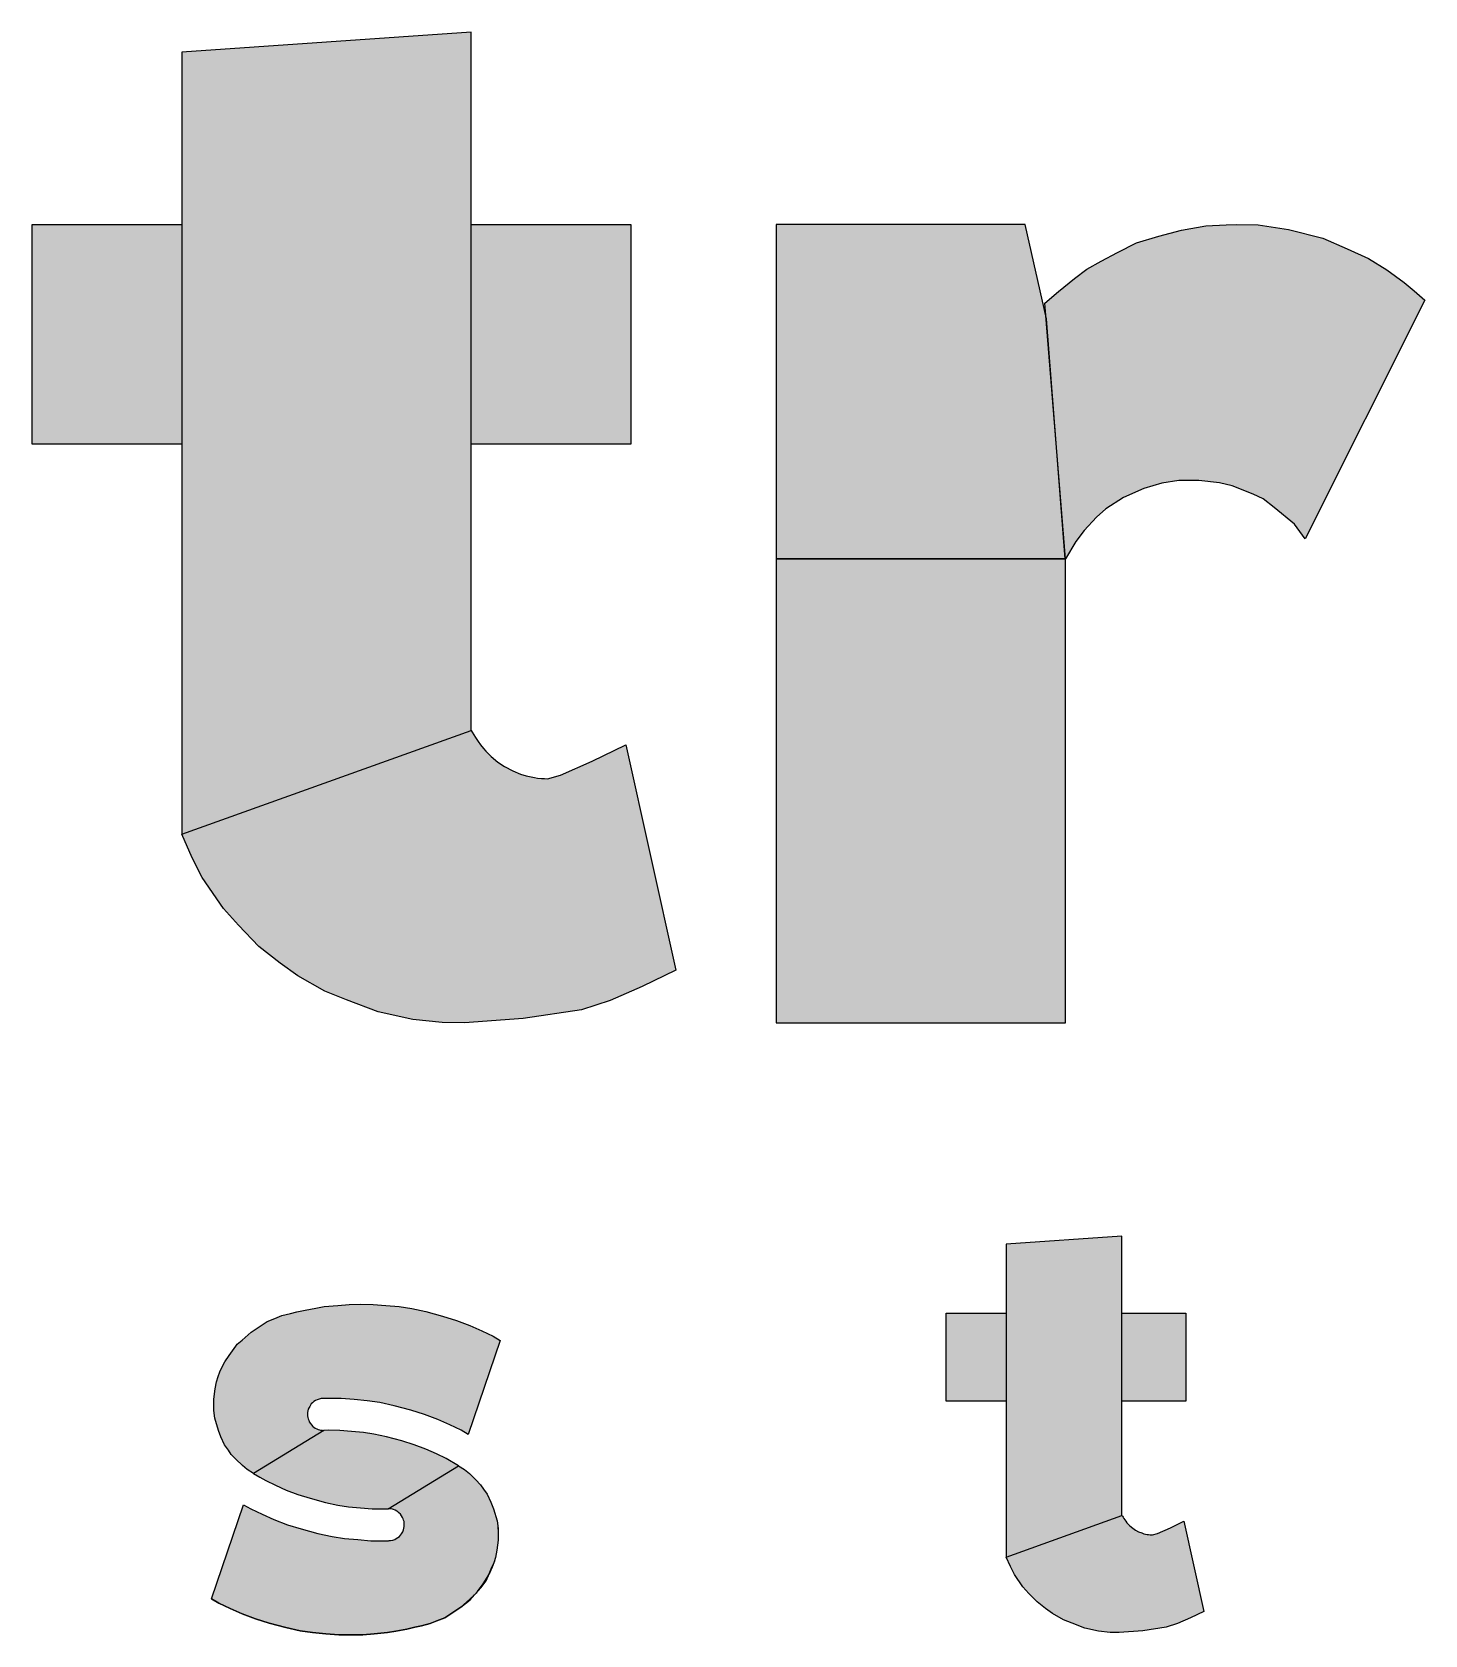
# Model space of a CAD drawing. Extents: x -1789 to 4156, y -3064 to 1391.
# Drawn here: x 3917.26 to 3959.13, y -2676.36 to -2628.17 of the extents above; entities that cross this region are included whole.
import ezdxf

# ---------------------------------------------------------------- set-up
doc = ezdxf.new("R2010")
doc.units = 0
doc.layers.add('15', color=8, linetype='CONTINUOUS')
doc.layers.add('16', color=10, linetype='CONTINUOUS')

msp = doc.modelspace()

# ---------------------------------------------------------------- linework, layer by layer
at = {"layer": '15', "linetype": 'Continuous'}
for points in [[(3950.025, -2664.37145), (3946.545, -2664.61145), (3946.545, -2674.0195), (3950.025, -2672.77145), (3950.025, -2664.37145)], [(3923.91895, -2671.5017), (3923.7319, -2671.38855), (3923.5869, -2671.27005), (3923.39275, -2671.0759), (3923.2499, -2670.933), (3923.16655, -2670.8008), (3923.05195, -2670.6451), (3922.93975, -2670.40855), (3922.86695, -2670.2114), (3922.75785, -2669.84295), (3922.7245, -2669.61245), (3922.7245, -2669.26975), (3922.76655, -2668.96285), (3922.8066, -2668.7493), (3922.85665, -2668.58585), (3922.90495, -2668.45245), (3922.97535, -2668.295), (3923.0603, -2668.1479), (3923.1848, -2667.95495), (3923.33515, -2667.75215), (3923.38835, -2667.67725), (3923.43375, -2667.6189), (3923.579, -2667.4938), (3923.84565, -2667.2573), (3924.33035, -2666.9312), (3924.56465, -2666.84125), (3924.7699, -2666.75965), (3925.02825, -2666.69505), (3925.22535, -2666.6485), (3925.47225, -2666.5917), (3925.7965, -2666.5335), (3926.0495, -2666.4892), (3926.4532, -2666.45285), (3926.79225, -2666.42325), (3927.1363, -2666.41725), (3927.51485, -2666.42055), (3927.90235, -2666.45285), (3928.30115, -2666.48845), (3928.67505, -2666.54485), (3929.1053, -2666.63855), (3929.60585, -2666.7758), (3930.01755, -2666.90125), (3930.42175, -2667.05685), (3930.77975, -2667.21425), (3931.1196, -2667.37725), (3931.33495, -2667.50265), (3930.37495, -2670.33255), (3930.1596, -2670.20715), (3929.81975, -2670.04415), (3929.46175, -2669.88675), (3929.05755, -2669.73115), (3928.64585, -2669.6057), (3928.1453, -2669.46845), (3927.71505, -2669.37475), (3927.34115, -2669.31835), (3926.94235, -2669.28275), (3926.55485, -2669.25045), (3926.1763, -2669.24715), (3926.02295, -2669.24985), (3925.99915, -2669.25235), (3925.95635, -2669.25235), (3925.891, -2669.26905), (3925.82925, -2669.2901), (3925.785, -2669.31405), (3925.73575, -2669.34475), (3925.69155, -2669.37895), (3925.6553, -2669.4152), (3925.63015, -2669.4558), (3925.6089, -2669.49155), (3925.59155, -2669.5205), (3925.5687, -2669.57495), (3925.55555, -2669.6259), (3925.54375, -2669.67435), (3925.54375, -2669.72865), (3925.54375, -2669.7734), (3925.55175, -2669.8237), (3925.56505, -2669.86625), (3925.5796, -2669.904), (3925.5963, -2669.9512), (3925.6297, -2669.99985), (3925.6598, -2670.04525), (3925.70445, -2670.0899), (3925.73435, -2670.11395), (3925.7725, -2670.14125), (3925.8227, -2670.16635), (3925.86745, -2670.186), (3925.9018, -2670.1969), (3925.93735, -2670.20675), (3925.9982, -2670.20675), (3926.03145, -2670.20985), (3923.91895, -2671.5017)], [(3944.745, -2666.68715), (3946.545, -2666.68715), (3946.545, -2669.32715), (3944.745, -2669.32715), (3944.745, -2666.68715)], [(3950.025, -2666.68715), (3951.945, -2666.68715), (3951.945, -2669.32715), (3950.025, -2669.32715), (3950.025, -2666.68715)], [(3930.07895, -2671.27535), (3929.70975, -2671.0561), (3929.41885, -2670.9166), (3929.09595, -2670.7746), (3928.7448, -2670.63945), (3928.3789, -2670.52795), (3927.91605, -2670.401), (3927.54115, -2670.31935), (3927.2268, -2670.27195), (3926.86265, -2670.23945), (3926.51075, -2670.2101), (3926.18045, -2670.20725), (3926.03145, -2670.20985), (3923.91895, -2671.5017), (3924.106, -2671.6149), (3924.28815, -2671.72095), (3924.579, -2671.86045), (3924.90195, -2672.00245), (3925.25305, -2672.1376), (3925.61895, -2672.2491), (3926.08185, -2672.37605), (3926.45675, -2672.4577), (3926.7711, -2672.5051), (3927.13525, -2672.5376), (3927.48715, -2672.56695), (3927.81745, -2672.5698), (3927.96645, -2672.5672), (3930.07895, -2671.27535)], [(3930.07895, -2671.27535), (3930.266, -2671.38855), (3930.411, -2671.507), (3930.60515, -2671.70115), (3930.748, -2671.84405), (3930.8313, -2671.97625), (3930.94595, -2672.13195), (3931.05815, -2672.3685), (3931.13095, -2672.56565), (3931.24, -2672.9341), (3931.2734, -2673.1646), (3931.2734, -2673.5073), (3931.2313, -2673.8142), (3931.19125, -2674.02775), (3931.14125, -2674.1912), (3931.09295, -2674.32465), (3931.0225, -2674.48205), (3930.93755, -2674.62915), (3930.8131, -2674.8221), (3930.6627, -2675.0249), (3930.60955, -2675.0998), (3930.5641, -2675.15815), (3930.41885, -2675.28325), (3930.15225, -2675.51975), (3929.6675, -2675.84585), (3929.4332, -2675.9358), (3929.228, -2676.0174), (3928.96965, -2676.082), (3928.77255, -2676.12855), (3928.5256, -2676.18535), (3928.2014, -2676.24355), (3927.94835, -2676.28785), (3927.5447, -2676.3242), (3927.2056, -2676.3538), (3926.8616, -2676.3598), (3926.48305, -2676.3565), (3926.09555, -2676.3242), (3925.69675, -2676.2886), (3925.3228, -2676.2322), (3924.8926, -2676.1385), (3924.39205, -2676.00125), (3923.9803, -2675.8758), (3923.5761, -2675.7202), (3923.2181, -2675.5628), (3922.8783, -2675.3998), (3922.66295, -2675.2744), (3923.62295, -2672.4445), (3923.8383, -2672.5699), (3924.1781, -2672.7329), (3924.5361, -2672.8903), (3924.9403, -2673.0459), (3925.35205, -2673.17135), (3925.8526, -2673.3086), (3926.2828, -2673.4023), (3926.65675, -2673.4587), (3927.05555, -2673.4943), (3927.44305, -2673.5266), (3927.8216, -2673.5299), (3927.97495, -2673.5272), (3927.9987, -2673.5247), (3928.04155, -2673.5247), (3928.1069, -2673.508), (3928.1686, -2673.48695), (3928.2129, -2673.463), (3928.2621, -2673.4323), (3928.30635, -2673.3981), (3928.3426, -2673.36185), (3928.3677, -2673.32125), (3928.38895, -2673.2855), (3928.40635, -2673.25655), (3928.42915, -2673.2021), (3928.44235, -2673.15115), (3928.4541, -2673.1027), (3928.4541, -2673.0484), (3928.4541, -2673.00365), (3928.4461, -2672.95335), (3928.4328, -2672.9108), (3928.4183, -2672.87305), (3928.4016, -2672.82585), (3928.3682, -2672.7772), (3928.33805, -2672.7318), (3928.2934, -2672.68715), (3928.26355, -2672.6631), (3928.22535, -2672.6358), (3928.17515, -2672.6107), (3928.13045, -2672.5911), (3928.0961, -2672.58015), (3928.06055, -2672.5703), (3927.99965, -2672.5703), (3927.96645, -2672.5672), (3930.07895, -2671.27535)], [(3950.025, -2672.77145), (3950.03545, -2672.78935), (3950.05815, -2672.82215), (3950.07825, -2672.8571), (3950.10685, -2672.90235), (3950.1356, -2672.94195), (3950.171, -2672.9864), (3950.2, -2673.0209), (3950.26465, -2673.0842), (3950.34605, -2673.15245), (3950.42655, -2673.20475), (3950.52375, -2673.25635), (3950.61885, -2673.29415), (3950.6852, -2673.3155), (3950.78605, -2673.3366), (3950.82345, -2673.34215), (3950.87015, -2673.3473), (3950.9051, -2673.3495), (3950.9429, -2673.35055), (3951.09725, -2673.30915), (3951.47915, -2673.13795), (3951.885, -2672.9428), (3952.485, -2675.65355), (3952.07915, -2675.8487), (3951.69725, -2676.01985), (3951.3506, -2676.13025), (3950.64835, -2676.2359), (3949.9446, -2676.28715), (3949.67375, -2676.283), (3949.32135, -2676.2448), (3948.9069, -2676.1529), (3948.52675, -2676.0098), (3948.2631, -2675.90465), (3947.93935, -2675.7195), (3947.7279, -2675.56905), (3947.47165, -2675.36835), (3947.22875, -2675.11035), (3947.04795, -2674.91075), (3946.79185, -2674.5379), (3946.67035, -2674.3015), (3946.545, -2674.0195), (3950.025, -2672.77145)], [(3922.66295, -2675.2744), (3922.8783, -2675.3998), (3923.2181, -2675.5628), (3923.5761, -2675.7202), (3923.9803, -2675.8758), (3924.39205, -2676.00125), (3924.8926, -2676.1385), (3925.3228, -2676.2322), (3925.69675, -2676.2886), (3926.09555, -2676.3242), (3926.48305, -2676.3565), (3926.8616, -2676.3598), (3927.2056, -2676.3538), (3927.5447, -2676.3242), (3927.94835, -2676.28785), (3928.2014, -2676.24355), (3928.5256, -2676.18535), (3928.77255, -2676.12855), (3928.96965, -2676.082), (3929.228, -2676.0174), (3929.4332, -2675.9358), (3929.6675, -2675.84585), (3930.15225, -2675.51975), (3930.4298, -2675.30495), (3930.5641, -2675.15815), (3930.76035, -2674.9299), (3930.90985, -2674.7366), (3930.98375, -2674.57505), (3931.0822, -2674.32235), (3931.18295, -2674.1245)]]:
    msp.add_lwpolyline(points, dxfattribs=at)
for points in [[(3950.025, -2664.37145), (3946.545, -2664.61145), (3946.545, -2674.0195)], [(3950.025, -2664.37145), (3946.545, -2674.0195), (3950.025, -2672.77145)], [(3950.025, -2664.37145), (3950.025, -2672.77145), (3950.025, -2664.37145)], [(3925.55175, -2669.8237), (3924.33035, -2666.9312), (3924.56465, -2666.84125)], [(3925.55175, -2669.8237), (3924.56465, -2666.84125), (3924.7699, -2666.75965)], [(3925.55175, -2669.8237), (3925.55175, -2669.8237), (3924.56465, -2666.84125)], [(3925.55175, -2669.8237), (3924.7699, -2666.75965), (3925.02825, -2666.69505)], [(3925.54375, -2669.72865), (3925.02825, -2666.69505), (3925.22535, -2666.6485)], [(3925.54375, -2669.72865), (3925.55175, -2669.8237), (3925.02825, -2666.69505)], [(3925.54375, -2669.72865), (3925.22535, -2666.6485), (3925.47225, -2666.5917)], [(3925.7965, -2666.5335), (3925.55555, -2669.6259), (3925.47225, -2666.5917)], [(3925.54375, -2669.72865), (3925.47225, -2666.5917), (3925.55555, -2669.6259)], [(3925.7965, -2666.5335), (3925.5687, -2669.57495), (3925.55555, -2669.6259)], [(3925.7965, -2666.5335), (3925.55555, -2669.6259), (3925.55555, -2669.6259)], [(3925.7965, -2666.5335), (3925.6089, -2669.49155), (3925.5687, -2669.57495)], [(3925.7965, -2666.5335), (3925.63015, -2669.4558), (3925.6089, -2669.49155)], [(3925.7965, -2666.5335), (3925.6553, -2669.4152), (3925.63015, -2669.4558)], [(3925.7965, -2666.5335), (3925.69155, -2669.37895), (3925.6553, -2669.4152)], [(3925.7965, -2666.5335), (3925.73575, -2669.34475), (3925.69155, -2669.37895)], [(3925.7965, -2666.5335), (3925.785, -2669.31405), (3925.73575, -2669.34475)], [(3925.7965, -2666.5335), (3925.82925, -2669.2901), (3925.785, -2669.31405)], [(3926.0495, -2666.4892), (3925.82925, -2669.2901), (3925.7965, -2666.5335)], [(3925.7965, -2666.5335), (3925.82925, -2669.2901), (3925.82925, -2669.2901)], [(3926.0495, -2666.4892), (3925.891, -2669.26905), (3925.82925, -2669.2901)], [(3926.0495, -2666.4892), (3925.99915, -2669.25235), (3925.891, -2669.26905)], [(3926.0495, -2666.4892), (3926.02295, -2669.24985), (3925.99915, -2669.25235)], [(3926.0495, -2666.4892), (3926.1763, -2669.24715), (3926.02295, -2669.24985)], [(3926.0495, -2666.4892), (3926.02295, -2669.24985), (3926.02295, -2669.24985)], [(3926.4532, -2666.45285), (3926.1763, -2669.24715), (3926.0495, -2666.4892)], [(3926.4532, -2666.45285), (3926.55485, -2669.25045), (3926.1763, -2669.24715)], [(3926.79225, -2666.42325), (3926.55485, -2669.25045), (3926.4532, -2666.45285)], [(3926.79225, -2666.42325), (3926.94235, -2669.28275), (3926.55485, -2669.25045)], [(3927.1363, -2666.41725), (3926.94235, -2669.28275), (3926.79225, -2666.42325)], [(3927.1363, -2666.41725), (3927.34115, -2669.31835), (3926.94235, -2669.28275)], [(3927.51485, -2666.42055), (3927.34115, -2669.31835), (3927.1363, -2666.41725)], [(3927.51485, -2666.42055), (3927.71505, -2669.37475), (3927.34115, -2669.31835)], [(3927.90235, -2666.45285), (3927.71505, -2669.37475), (3927.51485, -2666.42055)], [(3927.90235, -2666.45285), (3928.1453, -2669.46845), (3927.71505, -2669.37475)], [(3928.30115, -2666.48845), (3928.1453, -2669.46845), (3927.90235, -2666.45285)], [(3928.30115, -2666.48845), (3928.64585, -2669.6057), (3928.1453, -2669.46845)], [(3928.67505, -2666.54485), (3928.64585, -2669.6057), (3928.30115, -2666.48845)], [(3928.67505, -2666.54485), (3929.05755, -2669.73115), (3928.64585, -2669.6057)], [(3929.1053, -2666.63855), (3929.05755, -2669.73115), (3928.67505, -2666.54485)], [(3929.1053, -2666.63855), (3929.46175, -2669.88675), (3929.05755, -2669.73115)], [(3929.60585, -2666.7758), (3929.46175, -2669.88675), (3929.1053, -2666.63855)], [(3929.60585, -2666.7758), (3929.81975, -2670.04415), (3929.46175, -2669.88675)], [(3930.01755, -2666.90125), (3929.81975, -2670.04415), (3929.60585, -2666.7758)], [(3944.745, -2666.68715), (3946.545, -2666.68715), (3946.545, -2669.32715)], [(3944.745, -2666.68715), (3946.545, -2669.32715), (3944.745, -2669.32715)], [(3944.745, -2666.68715), (3944.745, -2669.32715), (3944.745, -2666.68715)], [(3950.025, -2666.68715), (3951.945, -2666.68715), (3951.945, -2669.32715)], [(3950.025, -2666.68715), (3951.945, -2669.32715), (3950.025, -2669.32715)], [(3950.025, -2666.68715), (3950.025, -2669.32715), (3950.025, -2666.68715)], [(3923.84565, -2667.2573), (3923.5869, -2671.27005), (3923.579, -2667.4938)], [(3923.84565, -2667.2573), (3923.7319, -2671.38855), (3923.5869, -2671.27005)], [(3923.84565, -2667.2573), (3923.91895, -2671.5017), (3923.7319, -2671.38855)], [(3923.84565, -2667.2573), (3924.33035, -2666.9312), (3923.91895, -2671.5017)], [(3925.5796, -2669.904), (3923.91895, -2671.5017), (3924.33035, -2666.9312)], [(3925.5796, -2669.904), (3924.33035, -2666.9312), (3925.55175, -2669.8237)], [(3930.01755, -2666.90125), (3930.1596, -2670.20715), (3929.81975, -2670.04415)], [(3930.42175, -2667.05685), (3930.1596, -2670.20715), (3930.01755, -2666.90125)], [(3930.42175, -2667.05685), (3930.37495, -2670.33255), (3930.1596, -2670.20715)], [(3930.37495, -2670.33255), (3930.42175, -2667.05685), (3931.33495, -2667.50265)], [(3930.42175, -2667.05685), (3930.77975, -2667.21425), (3931.33495, -2667.50265)], [(3930.77975, -2667.21425), (3931.1196, -2667.37725), (3931.33495, -2667.50265)], [(3923.1848, -2667.95495), (3923.33515, -2667.75215), (3923.2499, -2670.933)], [(3923.2499, -2670.933), (3923.33515, -2667.75215), (3923.39275, -2671.0759)], [(3923.33515, -2667.75215), (3923.38835, -2667.67725), (3923.39275, -2671.0759)], [(3923.38835, -2667.67725), (3923.43375, -2667.6189), (3923.39275, -2671.0759)], [(3923.39275, -2671.0759), (3923.43375, -2667.6189), (3923.5869, -2671.27005)], [(3923.43375, -2667.6189), (3923.579, -2667.4938), (3923.5869, -2671.27005)], [(3922.90495, -2668.45245), (3922.97535, -2668.295), (3922.93975, -2670.40855)], [(3922.93975, -2670.40855), (3922.97535, -2668.295), (3923.05195, -2670.6451)], [(3922.97535, -2668.295), (3923.0603, -2668.1479), (3923.05195, -2670.6451)], [(3923.05195, -2670.6451), (3923.0603, -2668.1479), (3923.16655, -2670.8008)], [(3923.0603, -2668.1479), (3923.1848, -2667.95495), (3923.16655, -2670.8008)], [(3923.16655, -2670.8008), (3923.1848, -2667.95495), (3923.2499, -2670.933)], [(3922.8066, -2668.7493), (3922.86695, -2670.2114), (3922.76655, -2668.96285)], [(3922.8066, -2668.7493), (3922.85665, -2668.58585), (3922.86695, -2670.2114)], [(3922.85665, -2668.58585), (3922.90495, -2668.45245), (3922.86695, -2670.2114)], [(3922.86695, -2670.2114), (3922.90495, -2668.45245), (3922.93975, -2670.40855)], [(3922.75785, -2669.84295), (3922.7245, -2669.61245), (3922.76655, -2668.96285)], [(3922.7245, -2669.61245), (3922.7245, -2669.26975), (3922.76655, -2668.96285)], [(3922.86695, -2670.2114), (3922.75785, -2669.84295), (3922.76655, -2668.96285)], [(3925.54375, -2669.72865), (3925.55555, -2669.6259), (3925.54375, -2669.72865)], [(3925.5796, -2669.904), (3925.6297, -2669.99985), (3923.91895, -2671.5017)], [(3923.91895, -2671.5017), (3925.6297, -2669.99985), (3925.6598, -2670.04525)], [(3923.91895, -2671.5017), (3925.6598, -2670.04525), (3925.70445, -2670.0899)], [(3923.91895, -2671.5017), (3925.70445, -2670.0899), (3925.73435, -2670.11395)], [(3923.91895, -2671.5017), (3925.73435, -2670.11395), (3925.8227, -2670.16635)], [(3925.8227, -2670.16635), (3925.86745, -2670.186), (3923.91895, -2671.5017)], [(3923.91895, -2671.5017), (3925.8227, -2670.16635), (3925.8227, -2670.16635)], [(3925.86745, -2670.186), (3925.9018, -2670.1969), (3923.91895, -2671.5017)], [(3923.91895, -2671.5017), (3925.9018, -2670.1969), (3925.9982, -2670.20675)], [(3930.07895, -2671.27535), (3926.03145, -2670.20985), (3923.91895, -2671.5017)], [(3925.56505, -2669.86625), (3925.55175, -2669.8237), (3925.5796, -2669.904)], [(3925.6297, -2669.99985), (3925.5963, -2669.9512), (3925.5796, -2669.904)], [(3925.9018, -2670.1969), (3925.9982, -2670.20675), (3925.9982, -2670.20675)], [(3930.07895, -2671.27535), (3926.18045, -2670.20725), (3926.03145, -2670.20985)], [(3930.07895, -2671.27535), (3926.51075, -2670.2101), (3926.18045, -2670.20725)], [(3930.07895, -2671.27535), (3926.86265, -2670.23945), (3926.51075, -2670.2101)], [(3930.07895, -2671.27535), (3927.2268, -2670.27195), (3926.86265, -2670.23945)], [(3930.07895, -2671.27535), (3927.54115, -2670.31935), (3927.2268, -2670.27195)], [(3930.07895, -2671.27535), (3927.91605, -2670.401), (3927.54115, -2670.31935)], [(3930.07895, -2671.27535), (3928.3789, -2670.52795), (3927.91605, -2670.401)], [(3930.07895, -2671.27535), (3928.7448, -2670.63945), (3928.3789, -2670.52795)], [(3930.07895, -2671.27535), (3929.09595, -2670.7746), (3928.7448, -2670.63945)], [(3930.07895, -2671.27535), (3929.41885, -2670.9166), (3929.09595, -2670.7746)], [(3930.07895, -2671.27535), (3929.70975, -2671.0561), (3929.41885, -2670.9166)], [(3930.07895, -2671.27535), (3923.91895, -2671.5017), (3924.106, -2671.6149)], [(3930.07895, -2671.27535), (3924.106, -2671.6149), (3924.28815, -2671.72095)], [(3930.07895, -2671.27535), (3924.28815, -2671.72095), (3924.579, -2671.86045)], [(3930.07895, -2671.27535), (3924.579, -2671.86045), (3924.90195, -2672.00245)], [(3930.07895, -2671.27535), (3924.90195, -2672.00245), (3925.25305, -2672.1376)], [(3930.07895, -2671.27535), (3925.25305, -2672.1376), (3925.61895, -2672.2491)], [(3930.07895, -2671.27535), (3925.61895, -2672.2491), (3926.08185, -2672.37605)], [(3930.07895, -2671.27535), (3926.08185, -2672.37605), (3926.45675, -2672.4577)], [(3930.07895, -2671.27535), (3926.45675, -2672.4577), (3926.7711, -2672.5051)], [(3930.07895, -2671.27535), (3926.7711, -2672.5051), (3927.13525, -2672.5376)], [(3930.07895, -2671.27535), (3927.13525, -2672.5376), (3927.48715, -2672.56695)], [(3930.07895, -2671.27535), (3927.48715, -2672.56695), (3927.81745, -2672.5698)], [(3930.07895, -2671.27535), (3927.81745, -2672.5698), (3927.96645, -2672.5672)], [(3930.07895, -2671.27535), (3927.96645, -2672.5672), (3930.07895, -2671.27535)], [(3928.0961, -2672.58015), (3927.99965, -2672.5703), (3930.07895, -2671.27535)], [(3930.07895, -2671.27535), (3927.99965, -2672.5703), (3927.99965, -2672.5703)], [(3928.13045, -2672.5911), (3928.0961, -2672.58015), (3930.07895, -2671.27535)], [(3928.17515, -2672.6107), (3928.13045, -2672.5911), (3930.07895, -2671.27535)], [(3928.26355, -2672.6631), (3928.17515, -2672.6107), (3930.07895, -2671.27535)], [(3930.07895, -2671.27535), (3928.17515, -2672.6107), (3928.17515, -2672.6107)], [(3928.2934, -2672.68715), (3928.26355, -2672.6631), (3930.07895, -2671.27535)], [(3928.33805, -2672.7318), (3928.2934, -2672.68715), (3930.07895, -2671.27535)], [(3928.3682, -2672.7772), (3928.33805, -2672.7318), (3930.07895, -2671.27535)], [(3928.4016, -2672.82585), (3928.3682, -2672.7772), (3930.07895, -2671.27535)], [(3928.4183, -2672.87305), (3928.4016, -2672.82585), (3930.07895, -2671.27535)], [(3928.4328, -2672.9108), (3928.4183, -2672.87305), (3930.07895, -2671.27535)], [(3928.4461, -2672.95335), (3928.4328, -2672.9108), (3930.07895, -2671.27535)], [(3928.4541, -2673.0484), (3928.4461, -2672.95335), (3930.07895, -2671.27535)], [(3930.07895, -2671.27535), (3928.4461, -2672.95335), (3928.4461, -2672.95335)], [(3928.5256, -2676.18535), (3928.4541, -2673.0484), (3930.07895, -2671.27535)], [(3928.5256, -2676.18535), (3930.07895, -2671.27535), (3928.77255, -2676.12855)], [(3928.96965, -2676.082), (3928.77255, -2676.12855), (3930.07895, -2671.27535)], [(3929.228, -2676.0174), (3928.96965, -2676.082), (3930.07895, -2671.27535)], [(3929.4332, -2675.9358), (3929.228, -2676.0174), (3930.07895, -2671.27535)], [(3929.6675, -2675.84585), (3929.4332, -2675.9358), (3930.07895, -2671.27535)], [(3930.15225, -2675.51975), (3929.6675, -2675.84585), (3930.07895, -2671.27535)], [(3930.266, -2671.38855), (3930.15225, -2675.51975), (3930.07895, -2671.27535)], [(3930.15225, -2675.51975), (3930.266, -2671.38855), (3930.41885, -2675.28325)], [(3930.266, -2671.38855), (3930.411, -2671.507), (3930.41885, -2675.28325)], [(3930.411, -2671.507), (3930.60515, -2671.70115), (3930.41885, -2675.28325)], [(3930.60515, -2671.70115), (3930.5641, -2675.15815), (3930.41885, -2675.28325)], [(3930.5641, -2675.15815), (3930.60515, -2671.70115), (3930.60955, -2675.0998)], [(3930.60515, -2671.70115), (3930.748, -2671.84405), (3930.60955, -2675.0998)], [(3930.748, -2671.84405), (3930.6627, -2675.0249), (3930.60955, -2675.0998)], [(3930.6627, -2675.0249), (3930.748, -2671.84405), (3930.8131, -2674.8221)], [(3930.748, -2671.84405), (3930.8313, -2671.97625), (3930.8131, -2674.8221)], [(3930.8131, -2674.8221), (3930.8313, -2671.97625), (3930.93755, -2674.62915)], [(3930.8313, -2671.97625), (3930.94595, -2672.13195), (3930.93755, -2674.62915)], [(3930.93755, -2674.62915), (3930.94595, -2672.13195), (3931.0225, -2674.48205)], [(3930.94595, -2672.13195), (3931.05815, -2672.3685), (3931.0225, -2674.48205)], [(3923.62295, -2672.4445), (3922.8783, -2675.3998), (3922.66295, -2675.2744)], [(3923.62295, -2672.4445), (3923.2181, -2675.5628), (3922.8783, -2675.3998)], [(3923.62295, -2672.4445), (3923.5761, -2675.7202), (3923.2181, -2675.5628)], [(3923.62295, -2672.4445), (3923.9803, -2675.8758), (3923.5761, -2675.7202)], [(3923.62295, -2672.4445), (3923.8383, -2672.5699), (3923.9803, -2675.8758)], [(3923.8383, -2672.5699), (3924.1781, -2672.7329), (3923.9803, -2675.8758)], [(3931.0225, -2674.48205), (3931.05815, -2672.3685), (3931.09295, -2674.32465)], [(3931.05815, -2672.3685), (3931.13095, -2672.56565), (3931.09295, -2674.32465)], [(3931.09295, -2674.32465), (3931.13095, -2672.56565), (3931.14125, -2674.1912)], [(3931.24, -2672.9341), (3931.14125, -2674.1912), (3931.13095, -2672.56565)], [(3923.9803, -2675.8758), (3924.1781, -2672.7329), (3924.39205, -2676.00125)], [(3924.1781, -2672.7329), (3924.5361, -2672.8903), (3924.39205, -2676.00125)], [(3924.39205, -2676.00125), (3924.5361, -2672.8903), (3924.8926, -2676.1385)], [(3924.5361, -2672.8903), (3924.9403, -2673.0459), (3924.8926, -2676.1385)], [(3924.8926, -2676.1385), (3924.9403, -2673.0459), (3925.3228, -2676.2322)], [(3924.9403, -2673.0459), (3925.35205, -2673.17135), (3925.3228, -2676.2322)], [(3928.5256, -2676.18535), (3928.44235, -2673.15115), (3928.4541, -2673.0484)], [(3928.4541, -2673.0484), (3928.4541, -2673.0484), (3928.44235, -2673.15115)], [(3931.24, -2672.9341), (3931.19125, -2674.02775), (3931.14125, -2674.1912)], [(3931.24, -2672.9341), (3931.2313, -2673.8142), (3931.19125, -2674.02775)], [(3931.24, -2672.9341), (3931.2734, -2673.5073), (3931.2313, -2673.8142)], [(3931.24, -2672.9341), (3931.2734, -2673.1646), (3931.2734, -2673.5073)], [(3950.025, -2672.77145), (3946.67035, -2674.3015), (3946.545, -2674.0195)], [(3950.025, -2672.77145), (3946.79185, -2674.5379), (3946.67035, -2674.3015)], [(3950.025, -2672.77145), (3947.04795, -2674.91075), (3946.79185, -2674.5379)], [(3950.025, -2672.77145), (3947.22875, -2675.11035), (3947.04795, -2674.91075)], [(3950.025, -2672.77145), (3947.47165, -2675.36835), (3947.22875, -2675.11035)], [(3950.025, -2672.77145), (3947.7279, -2675.56905), (3947.47165, -2675.36835)], [(3950.025, -2672.77145), (3947.93935, -2675.7195), (3947.7279, -2675.56905)], [(3950.025, -2672.77145), (3948.2631, -2675.90465), (3947.93935, -2675.7195)], [(3950.025, -2672.77145), (3948.52675, -2676.0098), (3948.2631, -2675.90465)], [(3950.025, -2672.77145), (3948.9069, -2676.1529), (3948.52675, -2676.0098)], [(3950.025, -2672.77145), (3949.32135, -2676.2448), (3948.9069, -2676.1529)], [(3950.025, -2672.77145), (3949.67375, -2676.283), (3949.32135, -2676.2448)], [(3950.025, -2672.77145), (3949.9446, -2676.28715), (3949.67375, -2676.283)], [(3950.64835, -2676.2359), (3949.9446, -2676.28715), (3950.025, -2672.77145)], [(3950.64835, -2676.2359), (3950.025, -2672.77145), (3950.025, -2672.77145)], [(3950.64835, -2676.2359), (3950.025, -2672.77145), (3950.03545, -2672.78935)], [(3950.64835, -2676.2359), (3950.03545, -2672.78935), (3950.05815, -2672.82215)], [(3950.64835, -2676.2359), (3950.05815, -2672.82215), (3950.07825, -2672.8571)], [(3950.64835, -2676.2359), (3950.07825, -2672.8571), (3950.10685, -2672.90235)], [(3950.64835, -2676.2359), (3950.10685, -2672.90235), (3950.1356, -2672.94195)], [(3950.64835, -2676.2359), (3950.1356, -2672.94195), (3950.171, -2672.9864)], [(3950.64835, -2676.2359), (3950.171, -2672.9864), (3950.26465, -2673.0842)], [(3950.64835, -2676.2359), (3950.26465, -2673.0842), (3950.34605, -2673.15245)], [(3951.09725, -2673.30915), (3951.47915, -2673.13795), (3951.3506, -2676.13025)], [(3951.3506, -2676.13025), (3951.47915, -2673.13795), (3951.69725, -2676.01985)], [(3951.47915, -2673.13795), (3951.885, -2672.9428), (3951.69725, -2676.01985)], [(3951.69725, -2676.01985), (3951.885, -2672.9428), (3952.07915, -2675.8487)], [(3951.885, -2672.9428), (3952.485, -2675.65355), (3952.07915, -2675.8487)], [(3925.3228, -2676.2322), (3925.35205, -2673.17135), (3925.69675, -2676.2886)], [(3925.35205, -2673.17135), (3925.8526, -2673.3086), (3925.69675, -2676.2886)], [(3925.69675, -2676.2886), (3925.8526, -2673.3086), (3926.09555, -2676.3242)], [(3925.8526, -2673.3086), (3926.2828, -2673.4023), (3926.09555, -2676.3242)], [(3926.09555, -2676.3242), (3926.2828, -2673.4023), (3926.48305, -2676.3565)], [(3926.2828, -2673.4023), (3926.65675, -2673.4587), (3926.48305, -2676.3565)], [(3926.48305, -2676.3565), (3926.65675, -2673.4587), (3926.8616, -2676.3598)], [(3926.65675, -2673.4587), (3927.05555, -2673.4943), (3926.8616, -2676.3598)], [(3926.8616, -2676.3598), (3927.05555, -2673.4943), (3927.2056, -2676.3538)], [(3927.05555, -2673.4943), (3927.44305, -2673.5266), (3927.2056, -2676.3538)], [(3927.2056, -2676.3538), (3927.44305, -2673.5266), (3927.5447, -2676.3242)], [(3927.44305, -2673.5266), (3927.8216, -2673.5299), (3927.5447, -2676.3242)], [(3927.5447, -2676.3242), (3927.8216, -2673.5299), (3927.94835, -2676.28785)], [(3927.8216, -2673.5299), (3927.97495, -2673.5272), (3927.94835, -2676.28785)], [(3928.2014, -2676.24355), (3927.94835, -2676.28785), (3927.97495, -2673.5272)], [(3928.2014, -2676.24355), (3927.97495, -2673.5272), (3927.9987, -2673.5247)], [(3928.2014, -2676.24355), (3927.97495, -2673.5272), (3927.97495, -2673.5272)], [(3928.2014, -2676.24355), (3927.9987, -2673.5247), (3928.1069, -2673.508)], [(3928.2014, -2676.24355), (3928.1069, -2673.508), (3928.1686, -2673.48695)], [(3928.5256, -2676.18535), (3928.1686, -2673.48695), (3928.2129, -2673.463)], [(3928.5256, -2676.18535), (3928.2014, -2676.24355), (3928.1686, -2673.48695)], [(3928.2014, -2676.24355), (3928.1686, -2673.48695), (3928.1686, -2673.48695)], [(3928.5256, -2676.18535), (3928.2129, -2673.463), (3928.2621, -2673.4323)], [(3928.5256, -2676.18535), (3928.2621, -2673.4323), (3928.30635, -2673.3981)], [(3928.5256, -2676.18535), (3928.30635, -2673.3981), (3928.3426, -2673.36185)], [(3928.5256, -2676.18535), (3928.3426, -2673.36185), (3928.3677, -2673.32125)], [(3928.5256, -2676.18535), (3928.3677, -2673.32125), (3928.38895, -2673.2855)], [(3928.5256, -2676.18535), (3928.38895, -2673.2855), (3928.42915, -2673.2021)], [(3928.5256, -2676.18535), (3928.42915, -2673.2021), (3928.44235, -2673.15115)], [(3928.5256, -2676.18535), (3928.44235, -2673.15115), (3928.44235, -2673.15115)], [(3950.64835, -2676.2359), (3950.34605, -2673.15245), (3950.42655, -2673.20475)], [(3950.64835, -2676.2359), (3950.42655, -2673.20475), (3950.52375, -2673.25635)], [(3950.64835, -2676.2359), (3950.52375, -2673.25635), (3950.61885, -2673.29415)], [(3950.64835, -2676.2359), (3950.61885, -2673.29415), (3950.6852, -2673.3155)], [(3951.3506, -2676.13025), (3950.64835, -2676.2359), (3950.6852, -2673.3155)], [(3951.3506, -2676.13025), (3950.6852, -2673.3155), (3950.78605, -2673.3366)], [(3951.3506, -2676.13025), (3950.78605, -2673.3366), (3950.78605, -2673.3366)], [(3951.3506, -2676.13025), (3950.78605, -2673.3366), (3950.82345, -2673.34215)], [(3951.3506, -2676.13025), (3950.82345, -2673.34215), (3950.87015, -2673.3473)], [(3951.3506, -2676.13025), (3950.87015, -2673.3473), (3950.9051, -2673.3495)], [(3950.9051, -2673.3495), (3951.09725, -2673.30915), (3951.3506, -2676.13025)]]:
    msp.add_solid(points, dxfattribs=at)
at = {"layer": '16', "linetype": 'Continuous'}
for points in [[(3930.46495, -2628.1691), (3921.76495, -2628.7691), (3921.76495, -2652.2893), (3930.46495, -2649.1691), (3930.46495, -2628.1691)], [(3917.26495, -2633.95835), (3921.76495, -2633.95835), (3921.76495, -2640.55835), (3917.26495, -2640.55835), (3917.26495, -2633.95835)], [(3930.46495, -2633.95835), (3935.26495, -2633.95835), (3935.26495, -2640.55835), (3930.46495, -2640.55835), (3930.46495, -2633.95835)], [(3947.75465, -2636.7864), (3947.11495, -2633.95835), (3939.6289, -2633.95835), (3939.6289, -2644.00835), (3948.31495, -2644.00835), (3947.7517, -2636.78985)], [(3948.3289, -2644.00835), (3947.70105, -2636.3191), (3948.1213, -2635.97335), (3948.59725, -2635.58075), (3948.96605, -2635.2952), (3949.3944, -2635.05725), (3949.8941, -2634.79545), (3950.4652, -2634.50995), (3951.13145, -2634.30765), (3951.80965, -2634.1292), (3952.5473, -2633.9983), (3953.1597, -2633.9652), (3953.4742, -2633.95755), (3954.1133, -2633.96615), (3955.0285, -2634.10915), (3956.062, -2634.3684), (3956.79085, -2634.68605), (3957.4386, -2634.97625), (3957.9863, -2635.31495), (3958.50495, -2635.6972), (3958.80885, -2635.94785), (3959.13055, -2636.2307), (3955.5289, -2643.40835), (3955.2099, -2642.9611), (3954.60375, -2642.46085), (3954.2713, -2642.2013), (3953.96735, -2642.0583), (3953.3327, -2641.808), (3952.9572, -2641.72655), (3952.3315, -2641.656), (3951.7326, -2641.656), (3951.2231, -2641.72755), (3950.6778, -2641.88845), (3950.0715, -2642.15915), (3949.5422, -2642.5042), (3949.2543, -2642.7492), (3948.89, -2643.1578), (3948.6397, -2643.4885), (3948.3289, -2644.00835)], [(3948.3289, -2644.00835), (3939.6289, -2644.00835), (3939.6289, -2657.95835), (3948.3289, -2657.95835), (3948.3289, -2644.00835)], [(3930.46495, -2649.1691), (3930.49115, -2649.2139), (3930.5478, -2649.29585), (3930.59815, -2649.3832), (3930.6696, -2649.49635), (3930.74145, -2649.5954), (3930.83005, -2649.7065), (3930.90245, -2649.7928), (3931.0642, -2649.951), (3931.2676, -2650.12165), (3931.4689, -2650.2524), (3931.7119, -2650.38135), (3931.9496, -2650.47585), (3932.1155, -2650.5293), (3932.36765, -2650.582), (3932.4611, -2650.59585), (3932.5779, -2650.60875), (3932.6653, -2650.6143), (3932.75975, -2650.61685), (3933.1457, -2650.51335), (3934.1003, -2650.08545), (3935.11495, -2649.59755), (3936.61495, -2656.37435), (3935.6003, -2656.8622), (3934.6457, -2657.2901), (3933.779, -2657.56615), (3932.02335, -2657.83025), (3930.26405, -2657.95835), (3929.5869, -2657.94795), (3928.70595, -2657.8525), (3927.6697, -2657.6228), (3926.7194, -2657.26495), (3926.0602, -2657.0022), (3925.25085, -2656.53925), (3924.72225, -2656.16305), (3924.08165, -2655.6614), (3923.47435, -2655.0164), (3923.02235, -2654.5174), (3922.3821, -2653.58525), (3922.07835, -2652.9943), (3921.76495, -2652.2893), (3930.46495, -2649.1691)]]:
    msp.add_lwpolyline(points, dxfattribs=at)
for points in [[(3930.46495, -2628.1691), (3921.76495, -2628.7691), (3921.76495, -2652.2893)], [(3930.46495, -2628.1691), (3921.76495, -2652.2893), (3930.46495, -2649.1691)], [(3930.46495, -2628.1691), (3930.46495, -2649.1691), (3930.46495, -2628.1691)], [(3917.26495, -2633.95835), (3921.76495, -2633.95835), (3921.76495, -2640.55835)], [(3917.26495, -2633.95835), (3921.76495, -2640.55835), (3917.26495, -2640.55835)], [(3917.26495, -2633.95835), (3917.26495, -2640.55835), (3917.26495, -2633.95835)], [(3930.46495, -2633.95835), (3935.26495, -2633.95835), (3935.26495, -2640.55835)], [(3930.46495, -2633.95835), (3935.26495, -2640.55835), (3930.46495, -2640.55835)], [(3930.46495, -2633.95835), (3930.46495, -2640.55835), (3930.46495, -2633.95835)], [(3947.75465, -2636.7864), (3947.11495, -2633.95835), (3939.6289, -2633.95835)], [(3947.75465, -2636.7864), (3939.6289, -2633.95835), (3939.6289, -2644.00835)], [(3951.80965, -2634.1292), (3952.5473, -2633.9983), (3952.3315, -2641.656)], [(3952.3315, -2641.656), (3952.5473, -2633.9983), (3952.9572, -2641.72655)], [(3952.5473, -2633.9983), (3953.1597, -2633.9652), (3952.9572, -2641.72655)], [(3952.9572, -2641.72655), (3953.1597, -2633.9652), (3953.3327, -2641.808)], [(3953.1597, -2633.9652), (3953.4742, -2633.95755), (3953.3327, -2641.808)], [(3953.3327, -2641.808), (3953.4742, -2633.95755), (3953.96735, -2642.0583)], [(3953.4742, -2633.95755), (3954.1133, -2633.96615), (3953.96735, -2642.0583)], [(3953.96735, -2642.0583), (3954.1133, -2633.96615), (3954.2713, -2642.2013)], [(3954.1133, -2633.96615), (3955.0285, -2634.10915), (3954.2713, -2642.2013)], [(3950.4652, -2634.50995), (3950.0715, -2642.15915), (3949.8941, -2634.79545)], [(3950.4652, -2634.50995), (3950.6778, -2641.88845), (3950.0715, -2642.15915)], [(3951.13145, -2634.30765), (3950.6778, -2641.88845), (3950.4652, -2634.50995)], [(3951.13145, -2634.30765), (3951.2231, -2641.72755), (3950.6778, -2641.88845)], [(3951.80965, -2634.1292), (3951.2231, -2641.72755), (3951.13145, -2634.30765)], [(3951.80965, -2634.1292), (3951.7326, -2641.656), (3951.2231, -2641.72755)], [(3951.7326, -2641.656), (3951.80965, -2634.1292), (3952.3315, -2641.656)], [(3954.2713, -2642.2013), (3955.0285, -2634.10915), (3954.60375, -2642.46085)], [(3955.2099, -2642.9611), (3954.60375, -2642.46085), (3955.0285, -2634.10915)], [(3955.2099, -2642.9611), (3955.0285, -2634.10915), (3956.062, -2634.3684)], [(3955.2099, -2642.9611), (3956.062, -2634.3684), (3955.5289, -2643.40835)], [(3959.13055, -2636.2307), (3955.5289, -2643.40835), (3956.062, -2634.3684)], [(3959.13055, -2636.2307), (3956.062, -2634.3684), (3956.79085, -2634.68605)], [(3949.3944, -2635.05725), (3949.2543, -2642.7492), (3948.96605, -2635.2952)], [(3949.3944, -2635.05725), (3949.5422, -2642.5042), (3949.2543, -2642.7492)], [(3949.8941, -2634.79545), (3949.5422, -2642.5042), (3949.3944, -2635.05725)], [(3949.8941, -2634.79545), (3950.0715, -2642.15915), (3949.5422, -2642.5042)], [(3959.13055, -2636.2307), (3956.79085, -2634.68605), (3957.4386, -2634.97625)], [(3959.13055, -2636.2307), (3957.4386, -2634.97625), (3957.9863, -2635.31495)], [(3948.59725, -2635.58075), (3948.96605, -2635.2952), (3948.6397, -2643.4885)], [(3948.6397, -2643.4885), (3948.96605, -2635.2952), (3948.89, -2643.1578)], [(3948.96605, -2635.2952), (3949.2543, -2642.7492), (3948.89, -2643.1578)], [(3959.13055, -2636.2307), (3957.9863, -2635.31495), (3958.50495, -2635.6972)], [(3947.70105, -2636.3191), (3948.1213, -2635.97335), (3948.3289, -2644.00835)], [(3948.1213, -2635.97335), (3948.59725, -2635.58075), (3948.3289, -2644.00835)], [(3948.3289, -2644.00835), (3948.59725, -2635.58075), (3948.6397, -2643.4885)], [(3959.13055, -2636.2307), (3958.50495, -2635.6972), (3958.80885, -2635.94785)], [(3947.75465, -2636.7864), (3939.6289, -2644.00835), (3948.31495, -2644.00835)], [(3947.75465, -2636.7864), (3948.31495, -2644.00835), (3947.75465, -2636.7864)], [(3948.3289, -2644.00835), (3939.6289, -2644.00835), (3939.6289, -2657.95835)], [(3948.3289, -2644.00835), (3939.6289, -2657.95835), (3948.3289, -2657.95835)], [(3948.3289, -2644.00835), (3948.3289, -2657.95835), (3948.3289, -2644.00835)], [(3930.46495, -2649.1691), (3922.07835, -2652.9943), (3921.76495, -2652.2893)], [(3930.46495, -2649.1691), (3922.3821, -2653.58525), (3922.07835, -2652.9943)], [(3930.46495, -2649.1691), (3923.02235, -2654.5174), (3922.3821, -2653.58525)], [(3930.46495, -2649.1691), (3923.47435, -2655.0164), (3923.02235, -2654.5174)], [(3930.46495, -2649.1691), (3924.08165, -2655.6614), (3923.47435, -2655.0164)], [(3930.46495, -2649.1691), (3924.72225, -2656.16305), (3924.08165, -2655.6614)], [(3930.46495, -2649.1691), (3925.25085, -2656.53925), (3924.72225, -2656.16305)], [(3930.46495, -2649.1691), (3926.0602, -2657.0022), (3925.25085, -2656.53925)], [(3930.46495, -2649.1691), (3926.7194, -2657.26495), (3926.0602, -2657.0022)], [(3930.46495, -2649.1691), (3927.6697, -2657.6228), (3926.7194, -2657.26495)], [(3930.46495, -2649.1691), (3928.70595, -2657.8525), (3927.6697, -2657.6228)], [(3930.46495, -2649.1691), (3929.5869, -2657.94795), (3928.70595, -2657.8525)], [(3930.46495, -2649.1691), (3930.26405, -2657.95835), (3929.5869, -2657.94795)], [(3932.02335, -2657.83025), (3930.26405, -2657.95835), (3930.46495, -2649.1691)], [(3932.02335, -2657.83025), (3930.46495, -2649.1691), (3930.46495, -2649.1691)], [(3932.02335, -2657.83025), (3930.46495, -2649.1691), (3930.5478, -2649.29585)], [(3932.02335, -2657.83025), (3930.5478, -2649.29585), (3930.59815, -2649.3832)], [(3932.02335, -2657.83025), (3930.59815, -2649.3832), (3930.6696, -2649.49635)], [(3932.02335, -2657.83025), (3930.6696, -2649.49635), (3930.74145, -2649.5954)], [(3932.02335, -2657.83025), (3930.74145, -2649.5954), (3930.83005, -2649.7065)], [(3932.02335, -2657.83025), (3930.83005, -2649.7065), (3930.90245, -2649.7928)], [(3932.02335, -2657.83025), (3930.90245, -2649.7928), (3931.0642, -2649.951)], [(3932.02335, -2657.83025), (3931.0642, -2649.951), (3931.2676, -2650.12165)], [(3934.1003, -2650.08545), (3935.11495, -2649.59755), (3934.6457, -2657.2901)], [(3934.6457, -2657.2901), (3935.11495, -2649.59755), (3935.6003, -2656.8622)], [(3935.11495, -2649.59755), (3936.61495, -2656.37435), (3935.6003, -2656.8622)], [(3932.02335, -2657.83025), (3931.2676, -2650.12165), (3931.4689, -2650.2524)], [(3932.02335, -2657.83025), (3931.4689, -2650.2524), (3931.7119, -2650.38135)], [(3932.02335, -2657.83025), (3931.7119, -2650.38135), (3931.9496, -2650.47585)], [(3932.02335, -2657.83025), (3931.9496, -2650.47585), (3932.1155, -2650.5293)], [(3933.1457, -2650.51335), (3934.1003, -2650.08545), (3933.779, -2657.56615)], [(3933.779, -2657.56615), (3934.1003, -2650.08545), (3934.6457, -2657.2901)], [(3933.779, -2657.56615), (3932.02335, -2657.83025), (3932.1155, -2650.5293)], [(3933.779, -2657.56615), (3932.1155, -2650.5293), (3932.36765, -2650.582)], [(3933.779, -2657.56615), (3932.36765, -2650.582), (3932.4611, -2650.59585)], [(3933.779, -2657.56615), (3932.4611, -2650.59585), (3932.5779, -2650.60875)], [(3933.779, -2657.56615), (3932.5779, -2650.60875), (3932.6653, -2650.6143)], [(3933.779, -2657.56615), (3932.6653, -2650.6143), (3932.75975, -2650.61685)], [(3932.75975, -2650.61685), (3933.1457, -2650.51335), (3933.779, -2657.56615)]]:
    msp.add_solid(points, dxfattribs=at)

doc.saveas('drawing.dxf')
